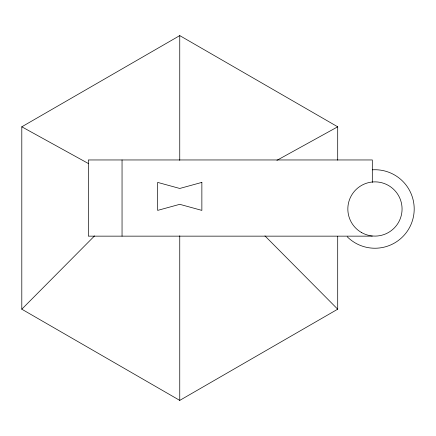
<?xml version="1.0" encoding="UTF-8"?>
<svg xmlns="http://www.w3.org/2000/svg" width="436" height="436" viewBox="0 0 436 436"><rect width="100%" height="100%" fill="white"/><g stroke="black" fill="none" stroke-linecap="round" stroke-linejoin="round"><path stroke-width="0.65" d="M337.704 236.377L337.704 309.195L179.752 400.39L21.8 309.195L94.552 235.903M21.8 309.195L21.8 126.805L179.752 35.61L337.704 126.805L337.704 160.154M276.909 160.334L337.704 126.805M372.311 236.149L88.339 236.149L88.339 159.958L372.311 159.958L372.311 182.406M21.8 126.805L88.557 163.62M264.952 235.903L337.704 309.195M179.752 35.61L179.752 160.383M179.752 235.811L179.752 400.39M122.047 159.958L122.047 236.149M372.399 169.817A39.245 39.245 0 0 1 411.682 222.812A39.245 39.245 0 0 1 347.198 236.737M201.863 182.395L179.752 188.461L157.641 182.395L157.641 210.392L179.752 204.326L201.863 210.392L201.863 182.395M361.395 232.464A27.114 27.114 0 0 0 402.068 208.986A27.114 27.114 0 0 0 361.395 185.502A27.114 27.114 0 0 0 361.395 232.464"/></g></svg>
